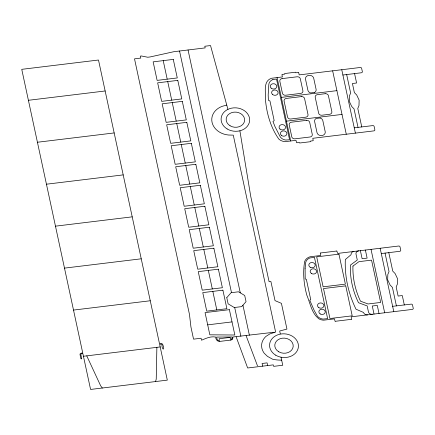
<?xml version="1.0" encoding="UTF-8"?>
<svg xmlns="http://www.w3.org/2000/svg" width="435" height="435" viewBox="0 0 435 435"><rect width="100%" height="100%" fill="white"/><g stroke="black" fill="none" stroke-linecap="round" stroke-linejoin="round"><path stroke-width="0.65" d="M156.877 347.347L156.236 379.103L155.567 381.555M392.631 306.322L411.108 304.136A1.218 1 4.3 0 1 412.521 304.984L413.234 308.284A1.218 1 4.3 0 1 412.244 309.421L351.203 316.832L351.464 319.323M281.929 74.695L282.391 76.935L271.668 78.24C262.349 81.002 266.176 93.645 265.535 100.48C266.796 114.068 270.902 127.819 278.781 139.031C280.537 140.663 282.919 141.533 285.3 141.631L296.023 140.331L296.507 142.528M232.66 338.816L232.986 336.978L274.219 332.237M232.589 338.908L232.208 339.327M226.798 297.638L231.088 292.701L238.521 291.798L244.715 295.501L246.036 301.64L241.708 306.621L234.275 307.523L228.136 303.847L226.766 297.676M232.143 339.376L231.072 339.98M282.146 74.439L284.767 74.108L284.664 73.537L295.599 72.21L295.718 72.781L298.535 72.52M320.492 253.001L320.78 255.475L310.057 256.78C307.719 257.455 305.555 259.086 304.69 261.419C302.673 272.62 303.853 284.289 306.844 295.218C310.204 303.059 311.667 313.51 318.958 318.866C320.399 319.671 322.041 320.1 323.689 320.171L334.412 318.871L335.075 321.253M320.535 252.98L336.75 251.011M272.859 79.594L276.519 79.045L289.569 139.722L285.86 140.065A7.313 5.998 4.3 0 1 280.096 136.601L274.996 126.623L272.962 121.479L274.175 120.625L269.95 100.98L268.406 100.289L268.183 94.922L268.841 84.243A7.313 5.998 4.3 0 1 272.859 79.594M230.713 340.083L231.023 339.991M226.749 105.063L222.318 106.287A18.286 14.997 4.3 0 0 212.041 122.289A18.286 14.997 4.3 0 0 228.516 135.024L233.274 135.138L275.621 332.068L269.901 333.901L266.084 336.315A15.279 12.528 4.3 0 0 264.98 337.37A17.057 13.991 4.3 0 0 263.436 352.078A15.285 12.533 4.3 0 0 264.295 353.318L267.492 356.39L272.756 359.283A34.186 28.036 4.3 0 0 281.652 360.131M351.426 319.333L335.238 321.302M336.886 251.044L337.576 253.436L398.612 246.025A1.218 1 4.3 0 1 400.026 246.873L400.738 250.174A1.218 1 4.3 0 1 399.749 251.31L381.288 253.551M28.405 100.295L105.15 90.975M282.103 78.61L297.056 76.794A2.822 2.316 4.3 0 1 300.313 78.757L302.901 90.779A2.822 2.311 4.3 0 1 300.634 93.416L285.675 95.227A2.822 2.311 4.3 0 1 282.424 93.264L279.83 81.247A2.822 2.311 4.3 0 1 282.103 78.605M342.9 75.01L361.36 72.77A1.218 1 4.3 0 0 362.35 71.634L361.637 68.333A1.218 1 4.3 0 0 360.224 67.485L299.188 74.896L298.693 72.667M281.336 97.391L336.902 90.649M37.426 142.25L114.171 132.936M286.447 121.164L342.019 114.421M354.259 127.841L372.719 125.601A1.218 1 4.3 0 1 374.133 126.444L374.845 129.744A1.218 1 4.3 0 1 373.855 130.881L312.814 138.292L313.211 140.684L310.443 141.119L310.536 141.69L299.601 143.023L299.481 142.452L296.849 142.762M46.447 184.206L123.197 174.892M55.468 226.167L132.218 216.847M64.494 268.123L141.239 258.803M73.515 310.079L150.26 300.759M207.696 324.858L232.018 321.905M83.444 356.26L160.189 346.945M219.713 341.415L230.648 340.088M219.659 341.426C217.337 341.573 215.548 339.365 215.782 337.081C210.562 336.037 206.07 338.354 201.514 340.219L201.09 338.234L193.548 339.153L190.938 327L189.481 314.5L134.513 58.845L140.793 58.083L140.364 56.104L141.397 55.979L147.753 57.241L150.091 56.952L173.918 51.694L205.162 47.899L204.809 46.251L210.529 45.555L227.929 109.359M102.334 388.015L100.675 385.845L86.755 355.857M246.085 335.651L257.482 365.851M236.156 336.859L247.656 367.988L273.316 364.873L273.637 366.357L282.755 365.248L281.026 357.211M404.316 304.962L402.293 295.555L398.123 296.061L396.171 286.98L397.378 284.12L397.519 278.683L395.105 273.555L392.762 271.13L388.787 252.643M396.41 305.925L392.435 287.432L390.092 285.007L387.677 279.879L387.819 274.442L389.026 271.587L385.051 253.094M354.568 73.597L356.591 83.003L352.421 83.509L354.373 92.59L356.716 95.015L359.131 100.142L358.989 105.58L357.782 108.44L361.757 126.928M346.662 74.554L350.637 93.046L349.43 95.901L349.289 101.339L351.703 106.466L354.046 108.891L358.021 127.384M341.763 69.73L355.395 133.121M380.152 248.271L393.784 311.661M332.644 70.834L346.276 134.23M371.033 249.375L384.665 312.77M365.384 250.06L367.118 258.118L362.121 258.727L360.387 250.669M379.015 313.456L377.281 305.397L372.284 306.006L374.018 314.065M277.073 77.582L290.705 140.978M267.666 365.558L267.09 362.872L262.093 363.481L262.669 366.161M188.056 49.976L240.278 292.847M242.937 305.207L249.396 335.249M179.541 51.015L231.496 292.646M234.683 307.474L240.881 336.282M163.212 60.628L167.198 79.165M167.725 81.606L171.711 100.142M172.233 102.584L176.218 121.12M176.746 123.562L180.732 142.098M181.254 144.54L185.245 163.082M185.767 165.517L189.752 184.059M190.28 186.495L194.266 205.037M194.788 207.473L198.773 226.015M199.301 228.451L203.286 246.993M203.808 249.434L207.794 267.971M208.321 270.412L212.307 288.949M212.829 291.39L216.815 309.927M280.292 333.873L279.683 330.997L286.953 329.088L281.418 303.336L275.012 300.618L270.902 281.51L269.091 281.728L250.696 196.174L239.886 130.81M353.927 251.452A3.366 2.762 4.3 0 0 351.23 253.513L350.996 254.763L345.33 259.537A146.812 120.408 4.3 0 0 356.009 309.209L363.388 312.395L364.133 313.532A3.366 2.762 4.3 0 0 367.559 314.848M372.355 314.266A3.366 2.762 4.3 0 1 368.45 311.933L367.162 305.919L358.511 302.733A111.257 91.247 4.3 0 1 350.42 265.089L357.293 260.021L355.999 254.007A3.366 2.762 4.3 0 1 358.723 250.87M232.257 337.402L232.257 337.614A2.561 2.099 4.3 0 1 230.74 339.36L230.071 337.408L219.137 338.74L219.327 340.746A2.561 2.099 4.3 0 1 217.157 339.447L216.597 337.076L232.17 336.984L232.257 337.402M352.954 266.084L352.91 268.341A108.701 89.153 4.3 0 0 359.511 299.057L360.501 301.194L368.053 303.973L380.647 302.445L371.55 260.13L358.951 261.658L352.954 266.084M305.109 268.226L305.191 278.987L306.36 279.33L310.726 299.639L309.763 300.248L314.195 310.481L317.273 315.951A7.716 6.324 4.3 0 0 323.009 319.078L327.626 318.637L314.44 257.302L309.872 257.977A7.716 6.324 4.3 0 0 305.734 262.305L305.109 268.226M333.852 135.986L333.852 135.986M81.715 358.783L80.943 358.875L80.002 354.471A1.648 1.354 4.3 0 1 81.111 353.193L82.737 352.981L21.75 69.339L98.495 60.019L159.482 343.661L161.325 343.492L162.396 343.982A1.658 1.359 4.3 0 1 162.761 344.591C165.365 350.588 161.863 350.605 161.94 344.629A0.81 0.663 4.3 0 0 161.782 344.406A0.848 0.696 4.3 0 0 161.135 344.15L159.629 344.324L167.323 380.125L90.578 389.445L82.878 353.644L81.486 353.813A0.837 0.685 4.3 0 0 80.823 354.574L81.715 358.783M173.288 59.405L153.142 61.852L157.127 80.388L177.273 77.941L173.288 59.405M177.795 80.383L157.649 82.829L161.635 101.366L181.781 98.919L177.795 80.383M182.308 101.36L162.163 103.807L166.148 122.344L186.294 119.897L182.308 101.36M314.668 92.448L310.574 92.943A4.16 3.415 4.3 0 1 307.898 90.268L305.522 79.235A4.16 3.415 4.3 0 1 308.894 75.358A4.16 3.415 4.3 0 1 313.711 78.24L316.082 89.273A4.16 3.415 4.3 0 1 314.668 92.448M301.319 96.603L286.36 98.419A2.822 2.311 4.3 0 0 284.099 101.056L287.53 117.037A2.822 2.311 4.3 0 0 290.787 119.005L305.74 117.184A2.822 2.311 4.3 0 0 308.007 114.552L304.576 98.571A2.822 2.316 4.3 0 0 301.314 96.603M325.135 93.715L317.512 94.64A2.833 2.322 4.3 0 0 315.223 97.277L318.659 113.258A2.827 2.322 4.3 0 0 321.938 115.221L329.561 114.296A2.827 2.322 4.3 0 0 331.851 111.659L328.414 95.673A2.827 2.322 4.3 0 0 325.135 93.715M186.816 122.338L166.67 124.785L170.656 143.322L190.807 140.88L186.816 122.338M320.155 117.972L316.06 118.467A4.165 3.415 4.3 0 0 314.646 121.648L317.017 132.675A4.16 3.415 4.3 0 0 321.835 135.562A4.16 3.415 4.3 0 0 325.201 131.68L322.83 120.653A4.165 3.415 4.3 0 0 320.155 117.972M306.43 120.375L291.472 122.191A2.822 2.311 4.3 0 0 289.21 124.829L291.787 136.851A2.822 2.311 4.3 0 0 295.05 138.819L310.003 136.998A2.822 2.311 4.3 0 0 312.265 134.361L309.687 122.344A2.822 2.316 4.3 0 0 306.425 120.375M191.329 143.316L171.183 145.763L175.169 164.299L195.315 161.858L191.329 143.316M195.842 164.294L175.691 166.741L179.677 185.283L199.828 182.836L195.842 164.294M200.35 185.272L180.204 187.719L184.19 206.261L204.336 203.814L200.35 185.272M204.863 206.25L184.712 208.697L188.703 227.239L208.849 224.792L204.863 206.25M209.371 227.228L189.225 229.675L193.211 248.216L213.357 245.77L209.371 227.228M213.884 248.211L193.738 250.652L197.724 269.194L217.87 266.747L213.884 248.211M338.941 254.154L316.68 256.857L323.123 286.834L345.385 284.131L338.941 254.154M218.392 269.189L198.246 271.636L202.231 290.172L222.377 287.725L218.392 269.189M222.905 290.167L202.759 292.614L206.745 311.15L226.891 308.703L222.905 290.167M345.754 285.855L323.493 288.557L329.942 318.529L352.203 315.826L345.754 285.855M229.386 309.655L205.059 312.607L209.839 334.819L234.835 335.01L229.386 309.655M227.13 128.939A14.301 11.729 4.3 0 0 249.608 120.984A14.301 11.729 4.3 0 0 229.403 108.75A14.301 11.729 4.3 0 0 227.13 128.939M275.719 355.188A14.447 11.848 4.3 0 0 298.377 347.059A14.447 11.848 4.3 0 0 277.894 334.776A14.447 11.848 4.3 0 0 275.719 355.188M271.174 88.158A3.252 2.664 4.3 0 0 276.638 87.201A3.252 2.664 4.3 0 0 272.756 83.765A3.252 2.664 4.3 0 0 271.174 88.158M281.315 135.323A3.252 2.664 4.3 0 0 286.779 134.366A3.252 2.664 4.3 0 0 282.897 130.924A3.252 2.664 4.3 0 0 281.315 135.323M272.522 94.433A3.252 2.664 4.3 0 0 277.992 93.476A3.252 2.664 4.3 0 0 274.104 90.04A3.252 2.664 4.3 0 0 272.522 94.433M279.966 129.048A3.252 2.664 4.3 0 0 285.431 128.091A3.252 2.664 4.3 0 0 281.548 124.649A3.252 2.664 4.3 0 0 279.966 129.048M318.866 307.681A3.214 2.637 4.3 0 0 323.912 305.881A3.214 2.637 4.3 0 0 319.361 303.141A3.214 2.637 4.3 0 0 318.866 307.681M320.214 313.95A3.214 2.637 4.3 0 0 325.26 312.151A3.214 2.637 4.3 0 0 320.709 309.415A3.214 2.637 4.3 0 0 320.214 313.95M311.525 273.523A3.214 2.637 4.3 0 0 316.566 271.723A3.214 2.637 4.3 0 0 312.02 268.982A3.214 2.637 4.3 0 0 311.525 273.523M310.177 267.248A3.214 2.637 4.3 0 0 315.217 265.448A3.214 2.637 4.3 0 0 310.672 262.713A3.214 2.637 4.3 0 0 310.177 267.248M230.055 125.764A9.255 7.591 4.3 0 0 244.611 120.625A9.255 7.591 4.3 0 0 231.545 112.692A9.255 7.591 4.3 0 0 230.055 125.764M278.764 351.784A9.227 7.569 4.3 0 0 293.185 346.505A9.227 7.569 4.3 0 0 280.037 338.74A9.227 7.569 4.3 0 0 278.764 351.784"/></g></svg>
